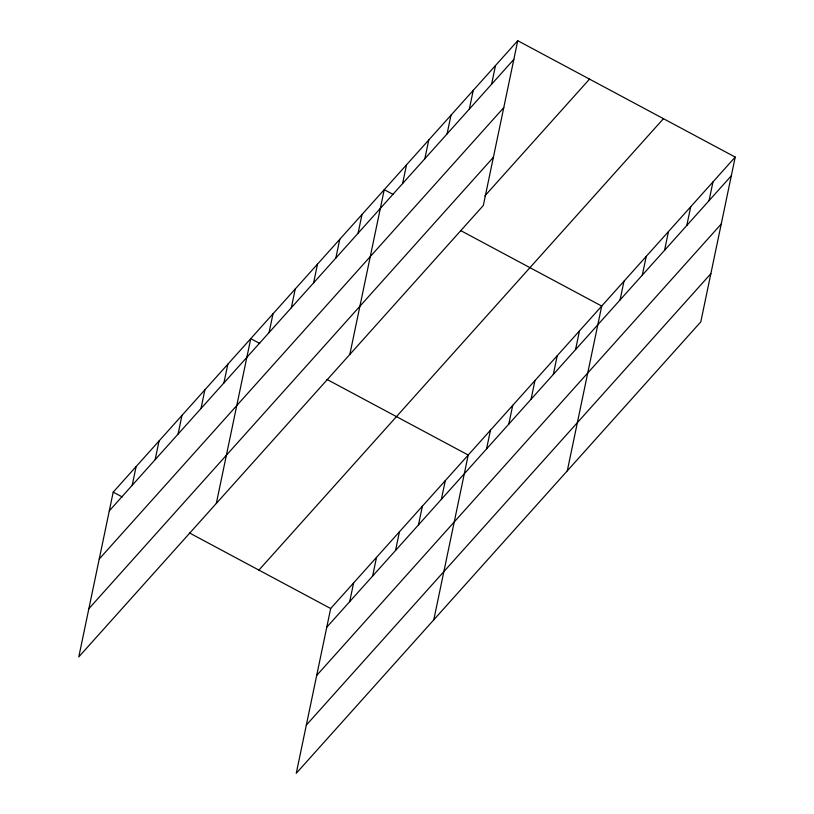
<?xml version="1.0" encoding="UTF-8"?>
<svg xmlns="http://www.w3.org/2000/svg" width="814" height="814" viewBox="0 0 814 814"><rect width="100%" height="100%" fill="white"/><g stroke="black" fill="none" stroke-linecap="round" stroke-linejoin="round"><path stroke-width="1.22" d="M517.745 40.7L113.207 492.124L78.785 656.908L483.323 205.484L517.745 40.7L735.215 157.092L700.793 321.876L296.255 773.3L330.677 608.516L735.215 157.092M132.224 485.256L136.131 466.544M155.148 459.676L159.056 440.964M178.073 434.096L181.98 415.384M200.997 408.516L204.904 389.794M223.911 382.936L227.828 364.214M216.321 503.428L250.753 338.634L259.717 343.437M269.088 332.529L273.005 313.807M291.341 307.702L295.248 288.98M313.594 282.875L317.501 264.153M335.836 258.048L339.753 239.326M358.089 233.221L361.996 214.499M349.827 354.456L384.249 189.672L393.223 194.475M402.594 183.557L406.501 164.845M424.837 158.73L428.754 140.008M447.089 133.903L450.997 115.181M349.694 601.648L353.602 582.936M469.342 109.076L473.249 90.354M372.619 576.068L376.526 557.346M491.585 84.249L495.502 65.527M395.543 550.488L399.45 531.766M418.467 524.908L422.374 506.186M441.392 499.328L445.299 480.606M433.791 619.82L468.223 455.026L326.994 379.446M486.558 448.921L490.476 430.199M508.811 424.094L512.718 405.372M531.064 399.267L534.971 380.545M553.306 374.44L557.224 355.718M575.559 349.603L579.466 330.891M567.297 470.848L601.719 306.064L460.5 230.474M620.065 299.949L623.972 281.227M642.307 275.122L646.224 256.4M664.56 250.295L668.467 231.573M686.812 225.468L690.72 206.746M709.055 200.641L712.972 181.919M109.3 510.846L513.838 59.422M99.227 559.045L503.764 107.621M88.848 608.709L493.396 157.285M484.859 195.889L589.519 79.111M258.913 570.105L663.451 118.681M326.77 627.228L731.308 175.814M316.697 675.437L721.235 224.013M306.318 725.101L710.866 273.677M113.207 492.124L122.181 496.927M189.448 532.926L330.677 608.516"/></g></svg>
